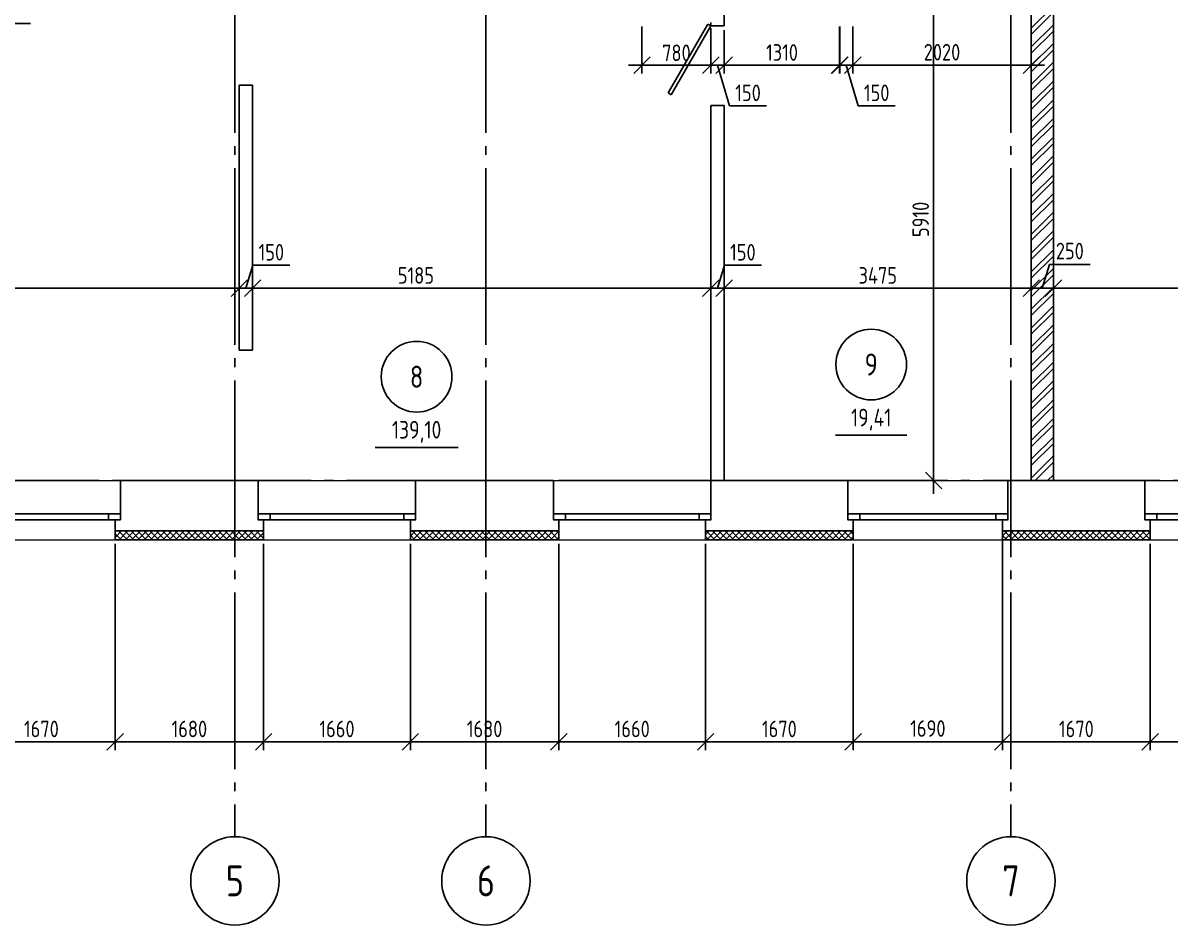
# Model space of a CAD drawing. Header units: metres. Extents: x 255227 to 344327, y -182590 to -140590.
# Drawn here: x 275441 to 288419, y -167790 to -157582 of the extents above; entities that cross this region are included whole.
import ezdxf
from ezdxf.enums import TextEntityAlignment as Align

# ---------------------------------------------------------------- set-up
doc = ezdxf.new("R2010")
doc.units = ezdxf.units.M
doc.header["$MEASUREMENT"] = 0
doc.linetypes.add('GOST2.303 5', pattern=[24, 20, -1.5, 1, -1.5])
doc.styles.add('GOST 2.304', font='cs_gost2304.shx')

msp = doc.modelspace()

# ---------------------------------------------------------------- linework, layer by layer
at = {"color": 7, "linetype": 'GOST2.303 5', "lineweight": 25, "ltscale": 100}
for p, q in [((277839, -144826), (277839, -166790)), ((280679, -144826), (280679, -166790)), ((286619, -144826), (286619, -166790)), ((307503, -162761), (259370, -162761))]:
    msp.add_line(p, q, dxfattribs=at)
at = {"color": 7, "ltscale": 75}
for p, q in [((285744, -146880), (285744, -162910)), ((286849, -157526), (286849, -158154)), ((275051, -157588), (275525, -157588)), ((282444, -157622), (282444, -158154)), ((283224, -157642), (283224, -158154)), ((283374, -157662), (283374, -158154)), ((284679, -157622), (284679, -158154)), ((284684, -157622), (284684, -158154)), ((284829, -157622), (284829, -158154)), ((282294, -158061), (286999, -158061)), ((283299, -158061), (283436, -158518)), ((284754, -158061), (284891, -158518)), ((283436, -158518), (283854, -158518)), ((284891, -158518), (285309, -158518)), ((277964, -160584), (278043, -160322)), ((278043, -160322), (278460, -160322)), ((283299, -160584), (283378, -160322)), ((283378, -160322), (283795, -160322)), ((286974, -160584), (287055, -160315)), ((287055, -160315), (287514, -160315)), ((277889, -160939), (277889, -160490)), ((278039, -160924), (278039, -160490)), ((283224, -160712), (283224, -160490)), ((283374, -160694), (283374, -160490)), ((286849, -160708), (286849, -160490)), ((287099, -160722), (287099, -160490)), ((307205, -160584), (263234, -160584)), ((285711, -162760), (285651, -162760))]:
    msp.add_line(p, q, dxfattribs=at)
at = {"color": 7, "ltscale": 200}
for p, q in [((286849, -162760), (286849, -147030)), ((287099, -162760), (287099, -147030)), ((276545, -163205), (276545, -162760)), ((276794, -162760), (276545, -162760)), ((276794, -162760), (276603, -162760)), ((277914, -162760), (276794, -162760)), ((278104, -162760), (277914, -162760)), ((278104, -163205), (278104, -162760)), ((279884, -163205), (279884, -162760)), ((279884, -162760), (281444, -162760)), ((281444, -163205), (281444, -162760)), ((283224, -162760), (283484, -162760)), ((283224, -163205), (283224, -162760)), ((283484, -162760), (284594, -162760)), ((284774, -162760), (284594, -162760)), ((284774, -163205), (284774, -162760)), ((286584, -162760), (286824, -162760)), ((286584, -163205), (286584, -162760)), ((286824, -162760), (287954, -162760)), ((288134, -162760), (287954, -162760)), ((288134, -163205), (288134, -162760)), ((276544, -163205), (276485, -163205)), ((276544, -163205), (276485, -163205)), ((276485, -163205), (276485, -163330)), ((278105, -163205), (278164, -163205)), ((278105, -163205), (278164, -163205)), ((278164, -163205), (278164, -163330)), ((279824, -163205), (279824, -163330)), ((279884, -163205), (279824, -163205)), ((281445, -163205), (281504, -163205)), ((281504, -163205), (281504, -163330)), ((283164, -163205), (283164, -163330)), ((283224, -163205), (283164, -163205)), ((284775, -163205), (284834, -163205)), ((284834, -163205), (284834, -163330)), ((286524, -163205), (286524, -163330)), ((286584, -163205), (286524, -163205)), ((288135, -163205), (288194, -163205)), ((288194, -163205), (288194, -163330)), ((278104, -163330), (276485, -163330)), ((278164, -163330), (278104, -163330)), ((281504, -163330), (279824, -163330)), ((281504, -163330), (281444, -163330)), ((284834, -163330), (283164, -163330)), ((286524, -163330), (288194, -163330))]:
    msp.add_line(p, q, dxfattribs=at)
at = {"color": 7, "linetype": 'Continuous'}
for p, q in [((286849, -157640), (287099, -157390)), ((286849, -157711), (287099, -157461)), ((286849, -157852), (287099, -157602)), ((286849, -157923), (287099, -157673)), ((286849, -158065), (287099, -157815)), ((286849, -158135), (287099, -157885)), ((286849, -158277), (287099, -158027)), ((286849, -158347), (287099, -158097)), ((286849, -158489), (287099, -158239)), ((286849, -158560), (287099, -158310)), ((286849, -158701), (287099, -158451)), ((286849, -158772), (287099, -158522)), ((286849, -158913), (287099, -158663)), ((286849, -158984), (287099, -158734)), ((286849, -159125), (287099, -158875)), ((286849, -159196), (287099, -158946)), ((286849, -159337), (287099, -159087)), ((286849, -159408), (287099, -159158)), ((286849, -159550), (287099, -159300)), ((286849, -159620), (287099, -159370)), ((286849, -159762), (287099, -159512)), ((286849, -159832), (287099, -159582)), ((286849, -159974), (287099, -159724)), ((286849, -160045), (287099, -159795)), ((286849, -160186), (287099, -159936)), ((286849, -160257), (287099, -160007)), ((286849, -160398), (287099, -160148)), ((286849, -160469), (287099, -160219)), ((286849, -160610), (287099, -160360)), ((286849, -160681), (287099, -160431)), ((286849, -160822), (287099, -160572)), ((286849, -160893), (287099, -160643)), ((286849, -161034), (287099, -160784)), ((286849, -161105), (287099, -160855)), ((286849, -161247), (287099, -160997)), ((286849, -161317), (287099, -161067)), ((286849, -161459), (287099, -161209)), ((286849, -161529), (287099, -161279)), ((286849, -161671), (287099, -161421)), ((286849, -161742), (287099, -161492)), ((286849, -161883), (287099, -161633)), ((286849, -161954), (287099, -161704)), ((286849, -162095), (287099, -161845)), ((286849, -162166), (287099, -161916)), ((286849, -162307), (287099, -162057)), ((286849, -162378), (287099, -162128)), ((286849, -162519), (287099, -162269)), ((286849, -162590), (287099, -162340)), ((286849, -162732), (287099, -162482)), ((286892, -162760), (287099, -162552)), ((287033, -162760), (287099, -162694)), ((276485, -163330), (276485, -163430)), ((276485, -163333), (276488, -163330)), ((276485, -163404), (276558, -163330)), ((276553, -163430), (276485, -163362)), ((276624, -163430), (276524, -163330)), ((276529, -163430), (276629, -163330)), ((276695, -163430), (276595, -163330)), ((276600, -163430), (276700, -163330)), ((276765, -163430), (276665, -163330)), ((276671, -163430), (276771, -163330)), ((276836, -163430), (276736, -163330)), ((276741, -163430), (276841, -163330)), ((276907, -163430), (276807, -163330)), ((276812, -163430), (276912, -163330)), ((276977, -163430), (276877, -163330)), ((276883, -163430), (276983, -163330)), ((277048, -163430), (276948, -163330)), ((276954, -163430), (277054, -163330)), ((277119, -163430), (277019, -163330)), ((277024, -163430), (277124, -163330)), ((277189, -163430), (277089, -163330)), ((277095, -163430), (277195, -163330)), ((277260, -163430), (277160, -163330)), ((277166, -163430), (277266, -163330)), ((277331, -163430), (277231, -163330)), ((277237, -163430), (277337, -163330)), ((277401, -163430), (277301, -163330)), ((277307, -163430), (277407, -163330)), ((277472, -163430), (277372, -163330)), ((277378, -163430), (277478, -163330)), ((277543, -163430), (277443, -163330)), ((277449, -163430), (277549, -163330)), ((277613, -163430), (277513, -163330)), ((277520, -163430), (277620, -163330)), ((277684, -163430), (277584, -163330)), ((277590, -163430), (277690, -163330)), ((277755, -163430), (277655, -163330)), ((277661, -163430), (277761, -163330)), ((277825, -163430), (277726, -163330)), ((277732, -163430), (277832, -163330)), ((277896, -163430), (277796, -163330)), ((277802, -163430), (277903, -163330)), ((277967, -163430), (277867, -163330)), ((277873, -163430), (277973, -163330)), ((278037, -163430), (277938, -163330)), ((277944, -163430), (278044, -163330)), ((278108, -163429), (278008, -163330)), ((278015, -163430), (278115, -163329)), ((278164, -163415), (278079, -163329)), ((278085, -163429), (278164, -163351)), ((278164, -163344), (278150, -163329)), ((278164, -163430), (278164, -163330)), ((279824, -163388), (279883, -163329)), ((279824, -163330), (279824, -163429)), ((279876, -163429), (279824, -163378)), ((279946, -163429), (279846, -163329)), ((279853, -163429), (279953, -163329)), ((280017, -163429), (279917, -163329)), ((279924, -163429), (280024, -163329)), ((280088, -163429), (279988, -163329)), ((279995, -163429), (280095, -163329)), ((280159, -163429), (280059, -163329)), ((280066, -163429), (280165, -163329)), ((280229, -163429), (280129, -163329)), ((280136, -163429), (280236, -163329)), ((280300, -163429), (280200, -163329)), ((280207, -163429), (280307, -163330)), ((280371, -163429), (280271, -163330)), ((280278, -163429), (280377, -163330)), ((280442, -163429), (280342, -163330)), ((280348, -163429), (280444, -163334)), ((280512, -163429), (280412, -163330)), ((280444, -163334), (280448, -163330)), ((280444, -163404), (280519, -163330)), ((280583, -163429), (280483, -163330)), ((280490, -163429), (280589, -163330)), ((280654, -163429), (280554, -163330)), ((280560, -163429), (280660, -163330)), ((280724, -163429), (280625, -163330)), ((280631, -163429), (280731, -163330)), ((280795, -163429), (280695, -163330)), ((280702, -163429), (280802, -163330)), ((280866, -163429), (280766, -163330)), ((280773, -163429), (280872, -163330)), ((280937, -163429), (280837, -163330)), ((280843, -163429), (280943, -163330)), ((281007, -163429), (280908, -163330)), ((280914, -163429), (281014, -163330)), ((281078, -163429), (280978, -163330)), ((280985, -163429), (281084, -163330)), ((281149, -163429), (281049, -163330)), ((281055, -163429), (281155, -163330)), ((281219, -163429), (281120, -163330)), ((281126, -163429), (281226, -163330)), ((281290, -163429), (281191, -163330)), ((281197, -163429), (281296, -163330)), ((281361, -163429), (281261, -163330)), ((281267, -163429), (281367, -163330)), ((281432, -163429), (281332, -163330)), ((281338, -163429), (281438, -163330)), ((281502, -163429), (281403, -163330)), ((281409, -163429), (281504, -163334)), ((281504, -163361), (281473, -163330)), ((281504, -163429), (281504, -163329)), ((283164, -163330), (283164, -163430)), ((283164, -163371), (283205, -163330)), ((283270, -163430), (283171, -163330)), ((283177, -163430), (283276, -163330)), ((283341, -163430), (283241, -163330)), ((283247, -163430), (283347, -163330)), ((283412, -163430), (283312, -163330)), ((283318, -163430), (283418, -163330)), ((283482, -163430), (283383, -163330)), ((283389, -163430), (283488, -163330)), ((283553, -163430), (283453, -163330)), ((283459, -163430), (283559, -163330)), ((283624, -163430), (283524, -163330)), ((283530, -163430), (283630, -163330)), ((283694, -163430), (283595, -163330)), ((283601, -163430), (283700, -163330)), ((283765, -163430), (283666, -163330)), ((283672, -163430), (283771, -163330)), ((283836, -163430), (283736, -163330)), ((283742, -163430), (283842, -163330)), ((283906, -163430), (283807, -163330)), ((283813, -163430), (283913, -163330)), ((283977, -163430), (283878, -163330)), ((283884, -163430), (283983, -163330)), ((284048, -163430), (283948, -163330)), ((283954, -163430), (284054, -163330)), ((284119, -163430), (284019, -163330)), ((284025, -163430), (284125, -163330)), ((284189, -163430), (284090, -163330)), ((284096, -163430), (284195, -163330)), ((284260, -163430), (284161, -163330)), ((284167, -163430), (284266, -163330)), ((284331, -163430), (284231, -163330)), ((284237, -163430), (284337, -163330)), ((284401, -163430), (284302, -163330)), ((284308, -163430), (284407, -163330)), ((284472, -163430), (284373, -163330)), ((284379, -163430), (284478, -163330)), ((284543, -163430), (284443, -163330)), ((284449, -163430), (284549, -163330)), ((284614, -163430), (284514, -163330)), ((284520, -163430), (284620, -163330)), ((284684, -163430), (284585, -163330)), ((284591, -163430), (284690, -163330)), ((284755, -163430), (284656, -163330)), ((284662, -163430), (284761, -163330)), ((284826, -163430), (284726, -163330)), ((284732, -163430), (284832, -163330)), ((284834, -163367), (284797, -163330)), ((284834, -163430), (284834, -163330)), ((286524, -163330), (286523, -163430)), ((286524, -163384), (286582, -163326)), ((286567, -163425), (286524, -163381)), ((286638, -163426), (286539, -163326)), ((286553, -163425), (286652, -163326)), ((286709, -163426), (286609, -163326)), ((286624, -163425), (286723, -163326)), ((286780, -163426), (286680, -163326)), ((286694, -163426), (286793, -163326)), ((286851, -163426), (286751, -163326)), ((286765, -163426), (286864, -163327)), ((286922, -163426), (286822, -163326)), ((286835, -163426), (286935, -163327)), ((286993, -163426), (286893, -163327)), ((286906, -163426), (287005, -163327)), ((287064, -163427), (286964, -163327)), ((286976, -163426), (287076, -163327)), ((287135, -163427), (287035, -163327)), ((287047, -163427), (287146, -163327)), ((287205, -163427), (287106, -163327)), ((287117, -163427), (287217, -163327)), ((287276, -163427), (287177, -163327)), ((287188, -163427), (287287, -163328)), ((287347, -163427), (287248, -163328)), ((287258, -163427), (287358, -163328)), ((287418, -163428), (287318, -163328)), ((287329, -163427), (287428, -163328)), ((287489, -163428), (287389, -163328)), ((287400, -163427), (287499, -163328)), ((287560, -163428), (287460, -163328)), ((287470, -163428), (287569, -163328)), ((287631, -163428), (287531, -163328)), ((287541, -163428), (287640, -163329)), ((287702, -163428), (287602, -163328)), ((287611, -163428), (287710, -163329)), ((287773, -163428), (287673, -163329)), ((287682, -163428), (287781, -163329)), ((287844, -163429), (287744, -163329)), ((287752, -163428), (287851, -163329)), ((287914, -163429), (287815, -163329)), ((287823, -163429), (287922, -163329)), ((287985, -163429), (287886, -163329)), ((287893, -163429), (287992, -163329)), ((288056, -163429), (287956, -163329)), ((287964, -163429), (288063, -163330)), ((288127, -163429), (288027, -163330)), ((288034, -163429), (288134, -163330)), ((288194, -163426), (288098, -163330)), ((288105, -163429), (288194, -163340)), ((288194, -163355), (288169, -163330)), ((288194, -163430), (288194, -163330)), ((276485, -163430), (278164, -163430)), ((278156, -163429), (278164, -163421)), ((279824, -163429), (281504, -163429)), ((280419, -163429), (280444, -163404)), ((281480, -163429), (281504, -163405)), ((283199, -163430), (283164, -163394)), ((283164, -163430), (284834, -163430)), ((284803, -163430), (284834, -163398)), ((286523, -163430), (288194, -163430)), ((288175, -163429), (288194, -163411))]:
    msp.add_line(p, q, dxfattribs=at)
at = {"color": 7, "ltscale": 100}
for p, q in [((283374, -157615), (283374, -157425)), ((283224, -157615), (283224, -157575)), ((283224, -157615), (283374, -157615)), ((278039, -158285), (277889, -158285)), ((277889, -158285), (277889, -161285)), ((278039, -161285), (278039, -158285)), ((283224, -162760), (283224, -158515)), ((283224, -158515), (283374, -158515)), ((283374, -162760), (283374, -158515)), ((277889, -161285), (278039, -161285)), ((286524, -163314), (286524, -165811)), ((276485, -163477), (276485, -165811)), ((278164, -163477), (278164, -165811)), ((279824, -163476), (279824, -165811)), ((281504, -163476), (281504, -165811)), ((283164, -163476), (283164, -165811)), ((284834, -163476), (284834, -165811)), ((288194, -163476), (288194, -165811)), ((306884, -165717), (263234, -165717))]:
    msp.add_line(p, q, dxfattribs=at)
at = {"color": 7}
for p, q in [((282740, -158374), (283190, -157595)), ((283224, -157615), (282774, -158394)), ((283190, -157595), (283224, -157615)), ((282774, -158394), (282740, -158374)), ((274755, -163135), (276545, -163135)), ((274755, -163205), (276545, -163205)), ((276411, -163205), (276411, -163135)), ((276545, -163135), (276545, -163205)), ((278104, -163135), (279884, -163135)), ((278104, -163205), (278104, -163135)), ((278104, -163205), (279883, -163205)), ((278238, -163205), (278104, -163205)), ((278238, -163135), (278238, -163205)), ((279751, -163205), (279751, -163135)), ((279884, -163205), (279751, -163205)), ((279884, -163135), (279884, -163205)), ((281444, -163135), (283224, -163135)), ((281444, -163205), (281444, -163135)), ((281444, -163205), (283223, -163205)), ((281578, -163205), (281444, -163205)), ((281578, -163135), (281578, -163205)), ((283091, -163205), (283091, -163135)), ((283224, -163205), (283091, -163205)), ((283224, -163135), (283224, -163205)), ((284774, -163135), (286583, -163135)), ((284774, -163205), (284774, -163135)), ((284908, -163205), (284774, -163205)), ((284793, -163205), (286581, -163205)), ((284908, -163135), (284908, -163205)), ((286449, -163205), (286449, -163135)), ((286583, -163205), (286449, -163205)), ((286583, -163135), (286583, -163205)), ((288134, -163135), (289884, -163135)), ((288134, -163205), (288134, -163135)), ((288134, -163205), (289883, -163205)), ((288268, -163205), (288134, -163205)), ((288268, -163135), (288268, -163205))]:
    msp.add_line(p, q, dxfattribs=at)
at = {"color": 0, "linetype": 'ByBlock'}
for p, q in [((282538, -157967), (282351, -158154)), ((283318, -157967), (283131, -158154)), ((283281, -158154), (283468, -157967)), ((284773, -157967), (284586, -158154)), ((284591, -158154), (284778, -157967)), ((284736, -158154), (284923, -157967)), ((286756, -158154), (286943, -157967)), ((277796, -160677), (277983, -160490)), ((278133, -160490), (277946, -160677)), ((283318, -160490), (283131, -160677)), ((283468, -160490), (283281, -160677)), ((286943, -160490), (286756, -160677)), ((287193, -160490), (287006, -160677)), ((285651, -162666), (285838, -162853)), ((276391, -165811), (276578, -165624)), ((278258, -165624), (278071, -165811)), ((279731, -165811), (279918, -165624)), ((281411, -165811), (281598, -165624)), ((283258, -165624), (283071, -165811)), ((284741, -165811), (284928, -165624)), ((286618, -165624), (286431, -165811)), ((288101, -165811), (288288, -165624))]:
    msp.add_line(p, q, dxfattribs=at)
at = {"color": 7, "linetype": 'Continuous', "lineweight": 25, "ltscale": 100}
for p, q in [((284635, -162247), (285440, -162247)), ((279425, -162385), (280365, -162385))]:
    msp.add_line(p, q, dxfattribs=at)
at = {"color": 7, "lineweight": 13, "ltscale": 200}
for p, q in [((274813, -162760), (276545, -162760)), ((278104, -162760), (279884, -162760)), ((281444, -162760), (283224, -162760)), ((284774, -162760), (286584, -162760)), ((288134, -162760), (289884, -162760)), ((274815, -163430), (276485, -163430)), ((278164, -163430), (280634, -163430)), ((281504, -163429), (283164, -163430)), ((284834, -163430), (286523, -163430)), ((288194, -163430), (289824, -163430))]:
    msp.add_line(p, q, dxfattribs=at)
at = {"color": 7, "linetype": 'Continuous', "lineweight": 25, "ltscale": 100}
for centre, radius in [((285038, -161447), 400), ((279895, -161585), 400), ((277839, -167290), 500), ((280679, -167290), 500), ((286619, -167290), 500)]:
    msp.add_circle(centre, radius, dxfattribs=at)
at = {"color": 7, "ltscale": 200}
for centre, start, end in [((276544, -163205), 270, 0), ((278105, -163204), 180, 270), ((278105, -163205), 180, 270), ((279884, -163205), 270, 0), ((281445, -163205), 180, 270), ((283224, -163205), 270, 0), ((284775, -163205), 180, 270), ((286584, -163205), 270, 0), ((288135, -163205), 180, 270)]:
    msp.add_arc(centre, 0.5, start, end, dxfattribs=at)

# ---------------------------------------------------------------- texts
at = {"color": 7, "linetype": 'Continuous', "lineweight": 25, "ltscale": 100, "style": 'GOST 2.304'}
for s, height, p in [('9', 250, (285038, -161447)), ('8', 250, (279895, -161585)), ('19,41', 200, (285038, -162047)), ('139,10', 200, (279895, -162185)), ('5', 350, (277839, -167290)), ('6', 350, (280679, -167290)), ('7', 350, (286619, -167290))]:
    msp.add_text(s, height=height, dxfattribs=at).set_placement(p, align=Align.MIDDLE_CENTER)
at = {"color": 7, "ltscale": 75, "char_height": 187.5, "attachment_point": 5, "style": 'GOST 2.304'}
for s, insert in [('\\A1;780', (282834, -157920)), ('\\A1;1310', (284029, -157916)), ('\\A1;2020', (285839, -157913)), ('\\A1;150', (283645, -158373)), ('\\A1;150', (285100, -158373)), ('\\A1;150', (278251, -160177)), ('\\A1;150', (283586, -160177)), ('\\A1;250', (287285, -160163)), ('\\A1;5185', (279887, -160439)), ('\\A1;3475', (285112, -160439))]:
    msp.add_mtext(s, dxfattribs=dict(at, insert=insert))
at = {"color": 7, "ltscale": 75, "insert": (285598, -159805), "char_height": 187.5, "attachment_point": 5, "rotation": 90, "style": 'GOST 2.304'}
msp.add_mtext('\\A1;5910', dxfattribs=at)
at = {"color": 7, "ltscale": 100, "char_height": 187.5, "attachment_point": 5, "style": 'GOST 2.304'}
for s, insert in [('\\A1;1670', (275650, -165571)), ('\\A1;1680', (277324, -165571)), ('\\A1;1660', (278994, -165571)), ('\\A1;1680', (280664, -165571)), ('\\A1;1660', (282334, -165571)), ('\\A1;1670', (283999, -165571)), ('\\A1;1690', (285679, -165566)), ('\\A1;1670', (287359, -165571))]:
    msp.add_mtext(s, dxfattribs=dict(at, insert=insert))

doc.saveas('drawing.dxf')
